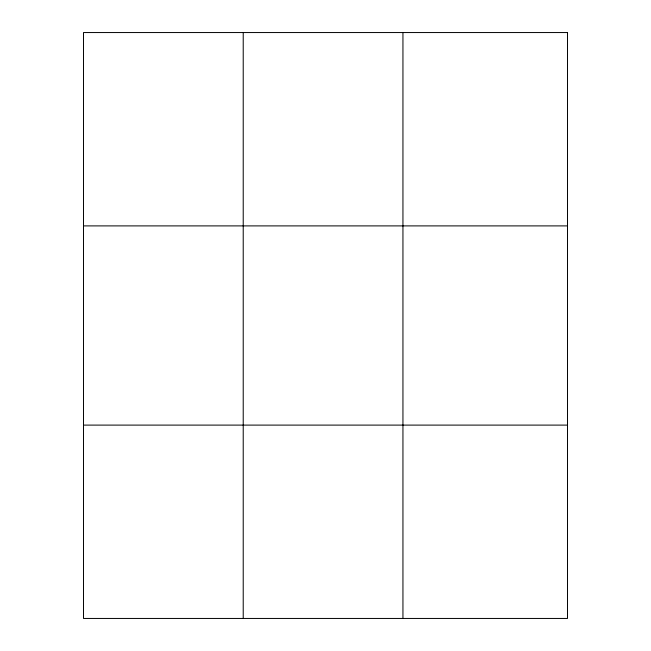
<?xml version="1.0" encoding="UTF-8"?>
<svg xmlns="http://www.w3.org/2000/svg" width="651" height="651" viewBox="0 0 651 651"><rect width="100%" height="100%" fill="white"/><g stroke="black" fill="none" stroke-linecap="round" stroke-linejoin="round"><path stroke-width="0.98" d="M243.222 618.45L243.222 32.55M402.945 618.45L402.945 32.55M83.491 225.897L567.509 225.897M83.491 425.103L567.509 425.103M567.509 32.55L567.509 618.45L83.491 618.45L83.491 32.55L567.509 32.55"/></g></svg>
